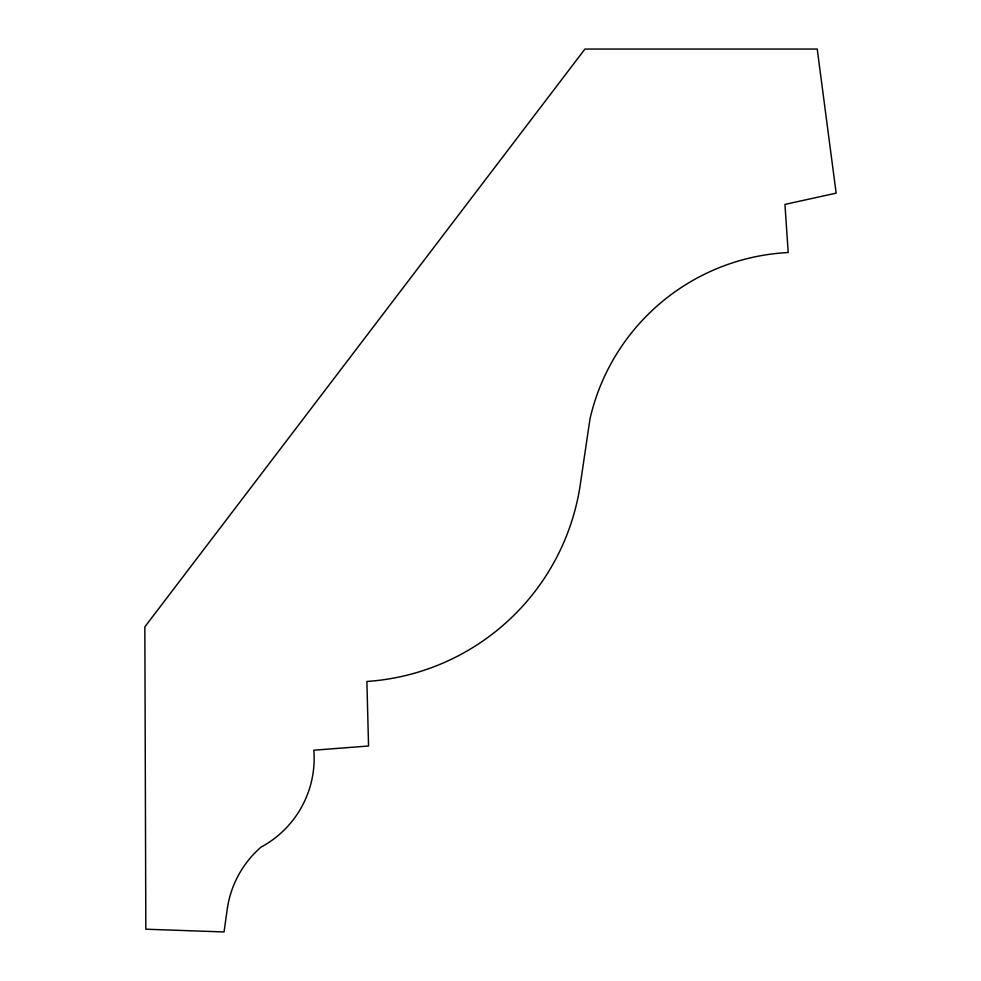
<?xml version="1.0" encoding="UTF-8"?>
<svg xmlns="http://www.w3.org/2000/svg" width="981" height="981" viewBox="0 0 981 981"><rect width="100%" height="100%" fill="white"/><g stroke="black" fill="none" stroke-linecap="round" stroke-linejoin="round"><path stroke-width="1.47" d="M227.543 907.094L224.048 931.95L145.826 929.203L144.845 626.859L584.946 49.05L817.222 49.05L836.155 193.147L784.947 204.404L788.197 252.534A214.52 214.52 0 0 0 589.973 418.948L580.225 484.982A231.455 231.455 0 0 1 366.882 681.464L368.549 746.001L313.846 750.207A100.859 100.859 0 0 1 261.007 847.13A101.104 101.104 0 0 0 227.543 907.094"/></g></svg>
